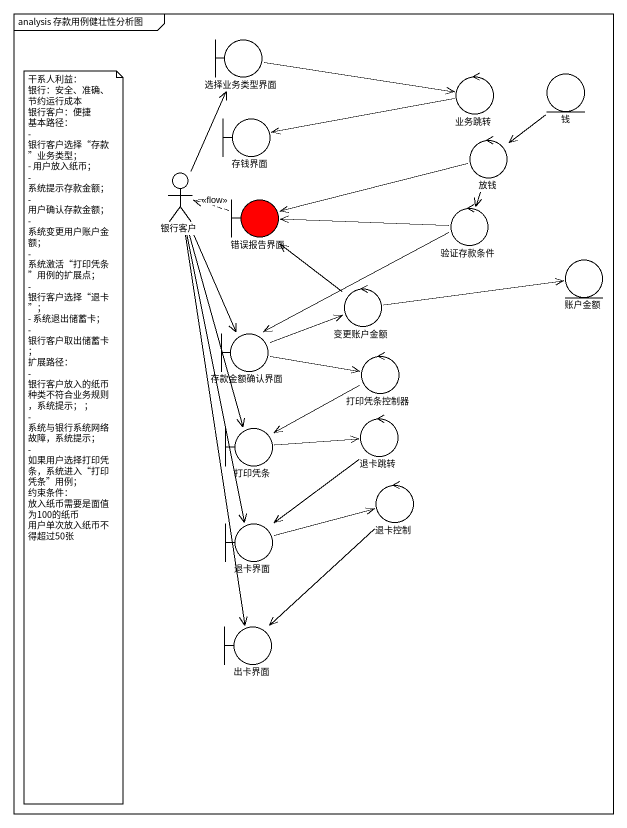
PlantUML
@startuml
mainframe analysis 存款用例健壮性分析图
boundary 选择业务类型界面
control 业务跳转
entity 钱
boundary 存钱界面
actor 银行客户
control 放钱
boundary 错误报告界面 #FF0000
control 验证存款条件
control 变更账户金额
entity 账户金额
boundary 存款金额确认界面
control 打印凭条控制器
boundary 打印凭条
control 退卡跳转
control 退卡控制
boundary 退卡界面
boundary 出卡界面
选择业务类型界面 -right-> 业务跳转
业务跳转 -left-> 存钱界面
钱 --> 放钱
银行客户 -up-> 选择业务类型界面
银行客户 --> 存款金额确认界面
银行客户 --> 打印凭条
银行客户 --> 退卡界面
银行客户 --> 出卡界面
放钱 -left-> 错误报告界面
放钱 --> 验证存款条件
错误报告界面 .left.> 银行客户 : <<flow>>
验证存款条件 -left-> 错误报告界面
验证存款条件 -left-> 存款金额确认界面
变更账户金额 -up-> 错误报告界面
变更账户金额 -right-> 账户金额
存款金额确认界面 -right-> 变更账户金额
存款金额确认界面 -right-> 打印凭条控制器
打印凭条控制器 -left-> 打印凭条
打印凭条 -right-> 退卡跳转
退卡跳转 --> 退卡界面
退卡控制 --> 出卡界面
退卡界面 -right-> 退卡控制
note as N1
  干系人利益：
  银行：安全、准确、节约运行成本
  银行客户：便捷
  基本路径：
  - 银行客户选择“存款”业务类型；
  - 用户放入纸币；
  - 系统提示存款金额；
  - 用户确认存款金额；
  - 系统变更用户账户金额；
  - 系统激活“打印凭条”用例的扩展点；
  - 银行客户选择“退卡”；
  - 系统退出储蓄卡；
  - 银行客户取出储蓄卡；
  扩展路径：
  - 银行客户放入的纸币种类不符合业务规则，系统提示； ；
  - 系统与银行系统网络故障，系统提示；
  - 如果用户选择打印凭条，系统进入“打印凭条”用例；
  约束条件：
  放入纸币需要是面值为100的纸币
  用户单次放入纸币不得超过50张
end note
@enduml
